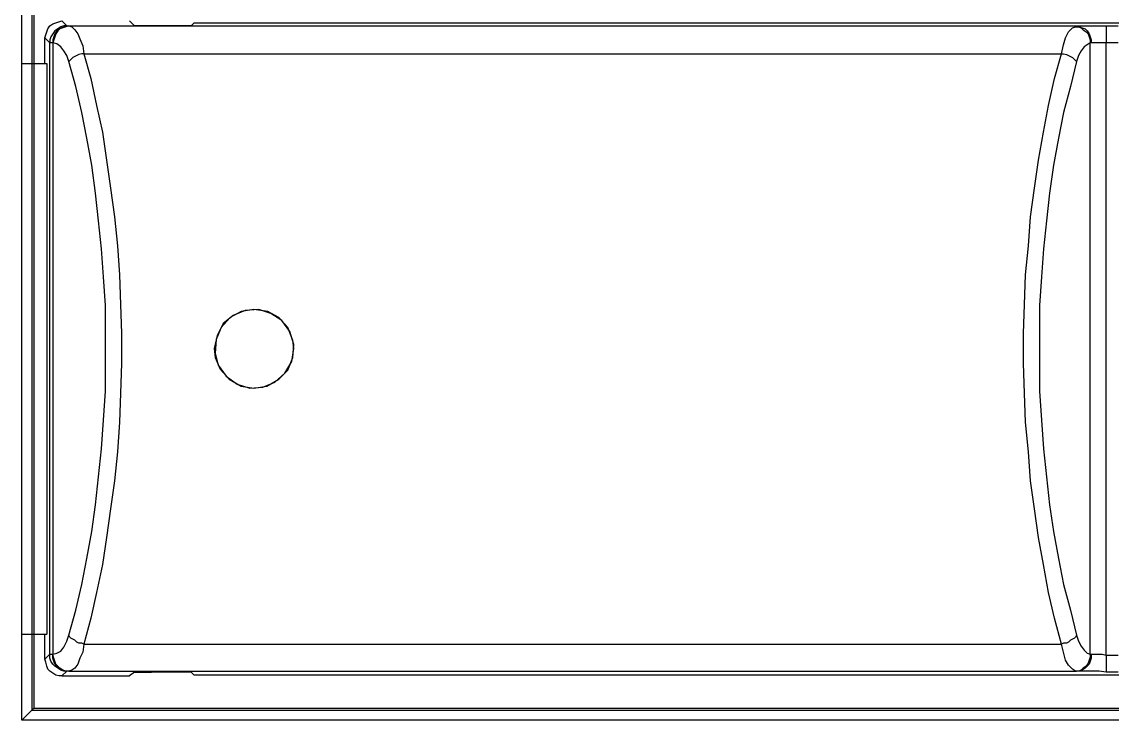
# Model space of a CAD drawing. Header units: centimetres. Extents: x -8.4 to 8.2, y -7.7 to 8.
# Drawn here: x -6.029 to -4.096, y -1.69 to -0.452 of the extents above; entities that cross this region are included whole.
import ezdxf

# ---------------------------------------------------------------- set-up
doc = ezdxf.new("R2010")
doc.units = ezdxf.units.CM
doc.header["$MEASUREMENT"] = 0
doc.layers.add('Layer 1', color=7, linetype='Continuous')

msp = doc.modelspace()

# ---------------------------------------------------------------- linework, layer by layer
at = {"layer": 'Layer 1', "lineweight": 25}
for points in [[(-6.02898, -1.68981), (-6.02898, -1.68981), (-6.02898, 5.45394), (-6.02898, 5.45394)], [(-6.01134, 5.4363), (-6.01134, 5.4363), (-6.01134, -1.67217), (-6.01134, -1.67217)], [(-6.00781, 5.43277), (-6.00781, 5.43277), (-6.00781, -1.66864), (-6.00781, -1.66864)], [(-5.95807, -0.44995), (-5.95807, -0.44995), (-5.94924, -0.45877), (-5.94924, -0.45877)], [(-5.94747, -0.45877), (-5.94747, -0.45877), (-5.94571, -0.45877), (-5.94571, -0.45877)], [(-5.94571, -0.45877), (-5.94571, -0.45877), (-4.1593, -0.45877), (-4.1593, -0.45877)], [(-5.83803, -0.44995), (-5.83803, -0.44995), (-5.8292, -0.45877), (-5.8292, -0.45877)], [(-5.72859, -0.45877), (-5.72859, -0.45877), (-5.7992, -0.45877), (-5.7992, -0.45877)], [(-5.72329, -0.45348), (-5.72329, -0.45348), (-5.72859, -0.45877), (-5.72859, -0.45877)], [(-5.72329, -0.45348), (-5.72329, -0.45348), (-2.46998, -0.45348), (-2.46998, -0.45348)], [(-4.16106, -0.46054), (-4.16106, -0.46054), (-4.1593, -0.45877), (-4.1593, -0.45877)], [(-4.10634, -0.45877), (-4.10634, -0.45877), (-4.08516, -0.45877), (-4.08516, -0.45877)], [(-5.97925, -0.48878), (-5.97925, -0.48878), (-5.98807, -0.47996), (-5.98807, -0.47996)], [(-5.98807, -0.52585), (-5.98807, -0.52585), (-5.98807, -0.47996), (-5.98807, -0.47996)], [(-5.97925, -1.57262), (-5.97925, -1.57262), (-5.97925, -0.48878), (-5.97925, -0.48878)], [(-5.97395, -0.48878), (-5.97395, -0.48878), (-5.97395, -0.48878), (-5.97395, -0.48878)], [(-5.97395, -0.48878), (-5.97395, -0.48878), (-5.97395, -1.57262), (-5.97395, -1.57262)], [(-4.13458, -1.57262), (-4.13458, -1.57262), (-4.13458, -0.48878), (-4.13458, -0.48878)], [(-4.13282, -0.48878), (-4.13282, -0.48878), (-4.13458, -0.48878), (-4.13458, -0.48878)], [(-4.10634, -1.57439), (-4.10634, -1.57439), (-4.10634, -0.48878), (-4.10634, -0.48878)], [(-4.08516, -0.48878), (-4.08516, -0.48878), (-4.10634, -0.48878), (-4.10634, -0.48878)], [(-5.91923, -0.5082), (-5.91923, -0.5082), (-4.18578, -0.5082), (-4.18578, -0.5082)], [(-6.02897, -0.52585), (-6.02897, -0.52585), (-5.98454, -0.52585), (-5.98454, -0.52585)], [(-5.98454, -0.52585), (-5.98454, -0.52585), (-5.98454, -1.53732), (-5.98454, -1.53732)], [(-6.02897, -1.53732), (-6.02897, -1.53732), (-5.98454, -1.53732), (-5.98454, -1.53732)], [(-5.98807, -1.58145), (-5.98807, -1.58145), (-5.98807, -1.53732), (-5.98807, -1.53732)], [(-5.91923, -1.55497), (-5.91923, -1.55497), (-4.18578, -1.55497), (-4.18578, -1.55497)], [(-5.98807, -1.58145), (-5.98807, -1.58145), (-5.97925, -1.57262), (-5.97925, -1.57262)], [(-5.97395, -1.57262), (-5.97395, -1.57262), (-5.97395, -1.57262), (-5.97395, -1.57262)], [(-4.13458, -1.57262), (-4.13458, -1.57262), (-4.13282, -1.57262), (-4.13282, -1.57262)], [(-4.10634, -1.57439), (-4.10634, -1.57439), (-4.08516, -1.57439), (-4.08516, -1.57439)], [(-5.94924, -1.60263), (-5.94924, -1.60263), (-5.95807, -1.61146), (-5.95807, -1.61146)], [(-5.94571, -1.60263), (-5.94571, -1.60263), (-5.94747, -1.60263), (-5.94747, -1.60263)], [(-5.94571, -1.60263), (-5.94571, -1.60263), (-4.1593, -1.60263), (-4.1593, -1.60263)], [(-5.8292, -1.6044), (-5.8292, -1.6044), (-5.83803, -1.61146), (-5.83803, -1.61146)], [(-5.72859, -1.6044), (-5.72859, -1.6044), (-5.7992, -1.6044), (-5.7992, -1.6044)], [(-5.72329, -1.6097), (-5.72329, -1.6097), (-5.72859, -1.6044), (-5.72859, -1.6044)], [(-4.1593, -1.60263), (-4.1593, -1.60263), (-4.16106, -1.60263), (-4.16106, -1.60263)], [(-4.08516, -1.6044), (-4.08516, -1.6044), (-4.10634, -1.6044), (-4.10634, -1.6044)], [(-5.95807, -1.61146), (-5.95807, -1.61146), (-5.83803, -1.61146), (-5.83803, -1.61146)], [(-2.46998, -1.6097), (-2.46998, -1.6097), (-5.72329, -1.6097), (-5.72329, -1.6097)], [(-6.00781, -1.66864), (-6.00781, -1.66864), (-6.01134, -1.67217), (-6.01134, -1.67217)], [(-6.01134, -1.67217), (-6.01134, -1.67217), (-2.1837, -1.67217), (-2.1837, -1.67217)], [(-6.00781, -1.66864), (-6.00781, -1.66864), (-2.18723, -1.66864), (-2.18723, -1.66864)], [(-2.16253, -1.68981), (-2.16253, -1.68981), (-6.02898, -1.68981), (-6.02898, -1.68981)]]:
    msp.add_open_spline(points, degree=3, dxfattribs=at)
for points, knots in [([(-5.98807, -0.47996), (-5.98807, -0.47996), (-5.98631, -0.47466), (-5.98631, -0.47466), (-5.98631, -0.47466), (-5.98631, -0.47466), (-5.98454, -0.46936), (-5.98454, -0.46936), (-5.98454, -0.46936), (-5.98454, -0.46936), (-5.98278, -0.46407), (-5.98278, -0.46407), (-5.98278, -0.46407), (-5.98278, -0.46407), (-5.97925, -0.45877), (-5.97925, -0.45877), (-5.97925, -0.45877), (-5.97925, -0.45877), (-5.97395, -0.45524), (-5.97395, -0.45524), (-5.97395, -0.45524), (-5.97395, -0.45524), (-5.96865, -0.45348), (-5.96865, -0.45348), (-5.96865, -0.45348), (-5.96865, -0.45348), (-5.96336, -0.45171), (-5.96336, -0.45171), (-5.96336, -0.45171), (-5.96336, -0.45171), (-5.95807, -0.44995), (-5.95807, -0.44995)], [0, 0, 0, 0, 0.1111111, 0.1111111, 0.1111111, 0.1111111, 0.2222222, 0.2222222, 0.2222222, 0.2222222, 0.3333333, 0.3333333, 0.3333333, 0.3333333, 0.4444444, 0.4444444, 0.4444444, 0.4444444, 0.5555556, 0.5555556, 0.5555556, 0.5555556, 0.6666667, 0.6666667, 0.6666667, 0.6666667, 0.7777778, 0.7777778, 0.7777778, 0.7777778, 1, 1, 1, 1]), ([(-5.94924, -0.45877), (-5.94924, -0.45877), (-5.95453, -0.45877), (-5.95453, -0.45877), (-5.95453, -0.45877), (-5.95453, -0.45877), (-5.95983, -0.46054), (-5.95983, -0.46054), (-5.95983, -0.46054), (-5.95983, -0.46054), (-5.96513, -0.46407), (-5.96513, -0.46407), (-5.96513, -0.46407), (-5.96513, -0.46407), (-5.97042, -0.4676), (-5.97042, -0.4676), (-5.97042, -0.4676), (-5.97042, -0.4676), (-5.97395, -0.47289), (-5.97395, -0.47289), (-5.97395, -0.47289), (-5.97395, -0.47289), (-5.97748, -0.47819), (-5.97748, -0.47819), (-5.97748, -0.47819), (-5.97748, -0.47819), (-5.97925, -0.48348), (-5.97925, -0.48348), (-5.97925, -0.48348), (-5.97925, -0.48348), (-5.97925, -0.48878), (-5.97925, -0.48878)], [0, 0, 0, 0, 0.1111111, 0.1111111, 0.1111111, 0.1111111, 0.2222222, 0.2222222, 0.2222222, 0.2222222, 0.3333333, 0.3333333, 0.3333333, 0.3333333, 0.4444444, 0.4444444, 0.4444444, 0.4444444, 0.5555556, 0.5555556, 0.5555556, 0.5555556, 0.6666667, 0.6666667, 0.6666667, 0.6666667, 0.7777778, 0.7777778, 0.7777778, 0.7777778, 1, 1, 1, 1]), ([(-5.94571, -0.45877), (-5.94571, -0.45877), (-5.95101, -0.46054), (-5.95101, -0.46054), (-5.95101, -0.46054), (-5.95101, -0.46054), (-5.9563, -0.4623), (-5.9563, -0.4623), (-5.9563, -0.4623), (-5.9563, -0.4623), (-5.96159, -0.46407), (-5.96159, -0.46407), (-5.96159, -0.46407), (-5.96159, -0.46407), (-5.96513, -0.4676), (-5.96513, -0.4676), (-5.96513, -0.4676), (-5.96513, -0.4676), (-5.96865, -0.47289), (-5.96865, -0.47289), (-5.96865, -0.47289), (-5.96865, -0.47289), (-5.97042, -0.47819), (-5.97042, -0.47819), (-5.97042, -0.47819), (-5.97042, -0.47819), (-5.97219, -0.48348), (-5.97219, -0.48348), (-5.97219, -0.48348), (-5.97219, -0.48348), (-5.97395, -0.48878), (-5.97395, -0.48878)], [0, 0, 0, 0, 0.1111111, 0.1111111, 0.1111111, 0.1111111, 0.2222222, 0.2222222, 0.2222222, 0.2222222, 0.3333333, 0.3333333, 0.3333333, 0.3333333, 0.4444444, 0.4444444, 0.4444444, 0.4444444, 0.5555556, 0.5555556, 0.5555556, 0.5555556, 0.6666667, 0.6666667, 0.6666667, 0.6666667, 0.7777778, 0.7777778, 0.7777778, 0.7777778, 1, 1, 1, 1]), ([(-5.94747, -0.45877), (-5.94747, -0.45877), (-5.95277, -0.46054), (-5.95277, -0.46054), (-5.95277, -0.46054), (-5.95277, -0.46054), (-5.95807, -0.4623), (-5.95807, -0.4623), (-5.95807, -0.4623), (-5.95807, -0.4623), (-5.96159, -0.46407), (-5.96159, -0.46407), (-5.96159, -0.46407), (-5.96159, -0.46407), (-5.96689, -0.4676), (-5.96689, -0.4676), (-5.96689, -0.4676), (-5.96689, -0.4676), (-5.97042, -0.47289), (-5.97042, -0.47289), (-5.97042, -0.47289), (-5.97042, -0.47289), (-5.97219, -0.47819), (-5.97219, -0.47819), (-5.97219, -0.47819), (-5.97219, -0.47819), (-5.97395, -0.48348), (-5.97395, -0.48348), (-5.97395, -0.48348), (-5.97395, -0.48348), (-5.97395, -0.48878), (-5.97395, -0.48878)], [0, 0, 0, 0, 0.1111111, 0.1111111, 0.1111111, 0.1111111, 0.2222222, 0.2222222, 0.2222222, 0.2222222, 0.3333333, 0.3333333, 0.3333333, 0.3333333, 0.4444444, 0.4444444, 0.4444444, 0.4444444, 0.5555556, 0.5555556, 0.5555556, 0.5555556, 0.6666667, 0.6666667, 0.6666667, 0.6666667, 0.7777778, 0.7777778, 0.7777778, 0.7777778, 1, 1, 1, 1]), ([(-5.94924, -0.45877), (-5.94924, -0.45877), (-5.94924, -0.45877), (-5.94924, -0.45877), (-5.94924, -0.45877), (-5.94924, -0.45877), (-5.94747, -0.45877), (-5.94747, -0.45877)], [0, 0, 0, 0, 0.3333333, 0.3333333, 0.3333333, 0.3333333, 1, 1, 1, 1]), ([(-5.94571, -0.45877), (-5.94571, -0.45877), (-5.94041, -0.46054), (-5.94041, -0.46054), (-5.94041, -0.46054), (-5.94041, -0.46054), (-5.93512, -0.46583), (-5.93512, -0.46583), (-5.93512, -0.46583), (-5.93512, -0.46583), (-5.92982, -0.47289), (-5.92982, -0.47289), (-5.92982, -0.47289), (-5.92982, -0.47289), (-5.92629, -0.48172), (-5.92629, -0.48172), (-5.92629, -0.48172), (-5.92629, -0.48172), (-5.92099, -0.49408), (-5.92099, -0.49408), (-5.92099, -0.49408), (-5.92099, -0.49408), (-5.91923, -0.5082), (-5.91923, -0.5082)], [0, 0, 0, 0, 0.1428571, 0.1428571, 0.1428571, 0.1428571, 0.2857143, 0.2857143, 0.2857143, 0.2857143, 0.4285714, 0.4285714, 0.4285714, 0.4285714, 0.5714286, 0.5714286, 0.5714286, 0.5714286, 0.7142857, 0.7142857, 0.7142857, 0.7142857, 1, 1, 1, 1]), ([(-5.7992, -0.45877), (-5.7992, -0.45877), (-5.80626, -0.45877), (-5.80626, -0.45877), (-5.80626, -0.45877), (-5.80626, -0.45877), (-5.81155, -0.45877), (-5.81155, -0.45877), (-5.81155, -0.45877), (-5.81155, -0.45877), (-5.81685, -0.45877), (-5.81685, -0.45877), (-5.81685, -0.45877), (-5.81685, -0.45877), (-5.82038, -0.45877), (-5.82038, -0.45877), (-5.82038, -0.45877), (-5.82038, -0.45877), (-5.82391, -0.45877), (-5.82391, -0.45877), (-5.82391, -0.45877), (-5.82391, -0.45877), (-5.82744, -0.45877), (-5.82744, -0.45877), (-5.82744, -0.45877), (-5.82744, -0.45877), (-5.8292, -0.45877), (-5.8292, -0.45877)], [0, 0, 0, 0, 0.125, 0.125, 0.125, 0.125, 0.25, 0.25, 0.25, 0.25, 0.375, 0.375, 0.375, 0.375, 0.5, 0.5, 0.5, 0.5, 0.625, 0.625, 0.625, 0.625, 0.75, 0.75, 0.75, 0.75, 1, 1, 1, 1]), ([(-4.18578, -0.5082), (-4.18578, -0.5082), (-4.18225, -0.49231), (-4.18225, -0.49231), (-4.18225, -0.49231), (-4.18225, -0.49231), (-4.17872, -0.47996), (-4.17872, -0.47996), (-4.17872, -0.47996), (-4.17872, -0.47996), (-4.17342, -0.46936), (-4.17342, -0.46936), (-4.17342, -0.46936), (-4.17342, -0.46936), (-4.16636, -0.4623), (-4.16636, -0.4623), (-4.16636, -0.4623), (-4.16636, -0.4623), (-4.16106, -0.46054), (-4.16106, -0.46054)], [0, 0, 0, 0, 0.1666667, 0.1666667, 0.1666667, 0.1666667, 0.3333333, 0.3333333, 0.3333333, 0.3333333, 0.5, 0.5, 0.5, 0.5, 0.6666667, 0.6666667, 0.6666667, 0.6666667, 1, 1, 1, 1]), ([(-4.16106, -0.46054), (-4.16106, -0.46054), (-4.15577, -0.46054), (-4.15577, -0.46054), (-4.15577, -0.46054), (-4.15577, -0.46054), (-4.15047, -0.4623), (-4.15047, -0.4623), (-4.15047, -0.4623), (-4.15047, -0.4623), (-4.14694, -0.46583), (-4.14694, -0.46583), (-4.14694, -0.46583), (-4.14694, -0.46583), (-4.14164, -0.46936), (-4.14164, -0.46936), (-4.14164, -0.46936), (-4.14164, -0.46936), (-4.13812, -0.47289), (-4.13812, -0.47289), (-4.13812, -0.47289), (-4.13812, -0.47289), (-4.13635, -0.47819), (-4.13635, -0.47819), (-4.13635, -0.47819), (-4.13635, -0.47819), (-4.13458, -0.48348), (-4.13458, -0.48348), (-4.13458, -0.48348), (-4.13458, -0.48348), (-4.13458, -0.48878), (-4.13458, -0.48878)], [0, 0, 0, 0, 0.1111111, 0.1111111, 0.1111111, 0.1111111, 0.2222222, 0.2222222, 0.2222222, 0.2222222, 0.3333333, 0.3333333, 0.3333333, 0.3333333, 0.4444444, 0.4444444, 0.4444444, 0.4444444, 0.5555556, 0.5555556, 0.5555556, 0.5555556, 0.6666667, 0.6666667, 0.6666667, 0.6666667, 0.7777778, 0.7777778, 0.7777778, 0.7777778, 1, 1, 1, 1]), ([(-4.1593, -0.45877), (-4.1593, -0.45877), (-4.154, -0.46054), (-4.154, -0.46054), (-4.154, -0.46054), (-4.154, -0.46054), (-4.14871, -0.4623), (-4.14871, -0.4623), (-4.14871, -0.4623), (-4.14871, -0.4623), (-4.14341, -0.46407), (-4.14341, -0.46407), (-4.14341, -0.46407), (-4.14341, -0.46407), (-4.13988, -0.4676), (-4.13988, -0.4676), (-4.13988, -0.4676), (-4.13988, -0.4676), (-4.13635, -0.47289), (-4.13635, -0.47289), (-4.13635, -0.47289), (-4.13635, -0.47289), (-4.13458, -0.47819), (-4.13458, -0.47819), (-4.13458, -0.47819), (-4.13458, -0.47819), (-4.13282, -0.48348), (-4.13282, -0.48348), (-4.13282, -0.48348), (-4.13282, -0.48348), (-4.13282, -0.48878), (-4.13282, -0.48878)], [0, 0, 0, 0, 0.1111111, 0.1111111, 0.1111111, 0.1111111, 0.2222222, 0.2222222, 0.2222222, 0.2222222, 0.3333333, 0.3333333, 0.3333333, 0.3333333, 0.4444444, 0.4444444, 0.4444444, 0.4444444, 0.5555556, 0.5555556, 0.5555556, 0.5555556, 0.6666667, 0.6666667, 0.6666667, 0.6666667, 0.7777778, 0.7777778, 0.7777778, 0.7777778, 1, 1, 1, 1]), ([(-4.1593, -0.45877), (-4.1593, -0.45877), (-4.15047, -0.45877), (-4.15047, -0.45877), (-4.15047, -0.45877), (-4.15047, -0.45877), (-4.14164, -0.45877), (-4.14164, -0.45877), (-4.14164, -0.45877), (-4.14164, -0.45877), (-4.13106, -0.45877), (-4.13106, -0.45877), (-4.13106, -0.45877), (-4.13106, -0.45877), (-4.1187, -0.45877), (-4.1187, -0.45877), (-4.1187, -0.45877), (-4.1187, -0.45877), (-4.10634, -0.45877), (-4.10634, -0.45877)], [0, 0, 0, 0, 0.1666667, 0.1666667, 0.1666667, 0.1666667, 0.3333333, 0.3333333, 0.3333333, 0.3333333, 0.5, 0.5, 0.5, 0.5, 0.6666667, 0.6666667, 0.6666667, 0.6666667, 1, 1, 1, 1]), ([(-4.10634, -0.45877), (-4.10634, -0.45877), (-4.10634, -0.45877), (-4.10634, -0.45877), (-4.10634, -0.45877), (-4.10634, -0.45877), (-4.10634, -0.46054), (-4.10634, -0.46054), (-4.10634, -0.46054), (-4.10634, -0.46054), (-4.10634, -0.46407), (-4.10634, -0.46407), (-4.10634, -0.46407), (-4.10634, -0.46407), (-4.10634, -0.4676), (-4.10634, -0.4676), (-4.10634, -0.4676), (-4.10634, -0.4676), (-4.10634, -0.47289), (-4.10634, -0.47289), (-4.10634, -0.47289), (-4.10634, -0.47289), (-4.10634, -0.47819), (-4.10634, -0.47819), (-4.10634, -0.47819), (-4.10634, -0.47819), (-4.10634, -0.48348), (-4.10634, -0.48348), (-4.10634, -0.48348), (-4.10634, -0.48348), (-4.10634, -0.48878), (-4.10634, -0.48878)], [0, 0, 0, 0, 0.1111111, 0.1111111, 0.1111111, 0.1111111, 0.2222222, 0.2222222, 0.2222222, 0.2222222, 0.3333333, 0.3333333, 0.3333333, 0.3333333, 0.4444444, 0.4444444, 0.4444444, 0.4444444, 0.5555556, 0.5555556, 0.5555556, 0.5555556, 0.6666667, 0.6666667, 0.6666667, 0.6666667, 0.7777778, 0.7777778, 0.7777778, 0.7777778, 1, 1, 1, 1]), ([(-5.97395, -0.48878), (-5.97395, -0.48878), (-5.97748, -0.48878), (-5.97748, -0.48878), (-5.97748, -0.48878), (-5.97748, -0.48878), (-5.97925, -0.48878), (-5.97925, -0.48878)], [0, 0, 0, 0, 0.3333333, 0.3333333, 0.3333333, 0.3333333, 1, 1, 1, 1]), ([(-5.94571, -0.52232), (-5.94571, -0.52232), (-5.94924, -0.51173), (-5.94924, -0.51173), (-5.94924, -0.51173), (-5.94924, -0.51173), (-5.95453, -0.5029), (-5.95453, -0.5029), (-5.95453, -0.5029), (-5.95453, -0.5029), (-5.95983, -0.49584), (-5.95983, -0.49584), (-5.95983, -0.49584), (-5.95983, -0.49584), (-5.96689, -0.49054), (-5.96689, -0.49054), (-5.96689, -0.49054), (-5.96689, -0.49054), (-5.97395, -0.48878), (-5.97395, -0.48878)], [0, 0, 0, 0, 0.1666667, 0.1666667, 0.1666667, 0.1666667, 0.3333333, 0.3333333, 0.3333333, 0.3333333, 0.5, 0.5, 0.5, 0.5, 0.6666667, 0.6666667, 0.6666667, 0.6666667, 1, 1, 1, 1]), ([(-4.13458, -0.48878), (-4.13458, -0.48878), (-4.13988, -0.49231), (-4.13988, -0.49231), (-4.13988, -0.49231), (-4.13988, -0.49231), (-4.14518, -0.49584), (-4.14518, -0.49584), (-4.14518, -0.49584), (-4.14518, -0.49584), (-4.15047, -0.5029), (-4.15047, -0.5029), (-4.15047, -0.5029), (-4.15047, -0.5029), (-4.15577, -0.51173), (-4.15577, -0.51173), (-4.15577, -0.51173), (-4.15577, -0.51173), (-4.1593, -0.52232), (-4.1593, -0.52232)], [0, 0, 0, 0, 0.1666667, 0.1666667, 0.1666667, 0.1666667, 0.3333333, 0.3333333, 0.3333333, 0.3333333, 0.5, 0.5, 0.5, 0.5, 0.6666667, 0.6666667, 0.6666667, 0.6666667, 1, 1, 1, 1]), ([(-4.10634, -0.48878), (-4.10634, -0.48878), (-4.1134, -0.48878), (-4.1134, -0.48878), (-4.1134, -0.48878), (-4.1134, -0.48878), (-4.1187, -0.48878), (-4.1187, -0.48878), (-4.1187, -0.48878), (-4.1187, -0.48878), (-4.124, -0.48878), (-4.124, -0.48878), (-4.124, -0.48878), (-4.124, -0.48878), (-4.12929, -0.48878), (-4.12929, -0.48878), (-4.12929, -0.48878), (-4.12929, -0.48878), (-4.13282, -0.48878), (-4.13282, -0.48878)], [0, 0, 0, 0, 0.1666667, 0.1666667, 0.1666667, 0.1666667, 0.3333333, 0.3333333, 0.3333333, 0.3333333, 0.5, 0.5, 0.5, 0.5, 0.6666667, 0.6666667, 0.6666667, 0.6666667, 1, 1, 1, 1]), ([(-5.91923, -0.5082), (-5.91923, -0.5082), (-5.92276, -0.5082), (-5.92276, -0.5082), (-5.92276, -0.5082), (-5.92276, -0.5082), (-5.92806, -0.50996), (-5.92806, -0.50996), (-5.92806, -0.50996), (-5.92806, -0.50996), (-5.93159, -0.51173), (-5.93159, -0.51173), (-5.93159, -0.51173), (-5.93159, -0.51173), (-5.93512, -0.5135), (-5.93512, -0.5135), (-5.93512, -0.5135), (-5.93512, -0.5135), (-5.93865, -0.51526), (-5.93865, -0.51526), (-5.93865, -0.51526), (-5.93865, -0.51526), (-5.94218, -0.51879), (-5.94218, -0.51879), (-5.94218, -0.51879), (-5.94218, -0.51879), (-5.94394, -0.52056), (-5.94394, -0.52056), (-5.94394, -0.52056), (-5.94394, -0.52056), (-5.94571, -0.52232), (-5.94571, -0.52232)], [0, 0, 0, 0, 0.1111111, 0.1111111, 0.1111111, 0.1111111, 0.2222222, 0.2222222, 0.2222222, 0.2222222, 0.3333333, 0.3333333, 0.3333333, 0.3333333, 0.4444444, 0.4444444, 0.4444444, 0.4444444, 0.5555556, 0.5555556, 0.5555556, 0.5555556, 0.6666667, 0.6666667, 0.6666667, 0.6666667, 0.7777778, 0.7777778, 0.7777778, 0.7777778, 1, 1, 1, 1]), ([(-5.91923, -0.5082), (-5.91923, -0.5082), (-5.90687, -0.55233), (-5.90687, -0.55233), (-5.90687, -0.55233), (-5.90687, -0.55233), (-5.89628, -0.59999), (-5.89628, -0.59999), (-5.89628, -0.59999), (-5.89628, -0.59999), (-5.88569, -0.64765), (-5.88569, -0.64765), (-5.88569, -0.64765), (-5.88569, -0.64765), (-5.87863, -0.69707), (-5.87863, -0.69707), (-5.87863, -0.69707), (-5.87863, -0.69707), (-5.87157, -0.7465), (-5.87157, -0.7465), (-5.87157, -0.7465), (-5.87157, -0.7465), (-5.86451, -0.79769), (-5.86451, -0.79769), (-5.86451, -0.79769), (-5.86451, -0.79769), (-5.85921, -0.84888), (-5.85921, -0.84888), (-5.85921, -0.84888), (-5.85921, -0.84888), (-5.85568, -0.90008), (-5.85568, -0.90008), (-5.85568, -0.90008), (-5.85568, -0.90008), (-5.85392, -0.95303), (-5.85392, -0.95303), (-5.85392, -0.95303), (-5.85392, -0.95303), (-5.85215, -1.00423), (-5.85215, -1.00423), (-5.85215, -1.00423), (-5.85215, -1.00423), (-5.85215, -1.05718), (-5.85215, -1.05718), (-5.85215, -1.05718), (-5.85215, -1.05718), (-5.85392, -1.11013), (-5.85392, -1.11013), (-5.85392, -1.11013), (-5.85392, -1.11013), (-5.85568, -1.16133), (-5.85568, -1.16133), (-5.85568, -1.16133), (-5.85568, -1.16133), (-5.85921, -1.21428), (-5.85921, -1.21428), (-5.85921, -1.21428), (-5.85921, -1.21428), (-5.86451, -1.26548), (-5.86451, -1.26548), (-5.86451, -1.26548), (-5.86451, -1.26548), (-5.87157, -1.3149), (-5.87157, -1.3149), (-5.87157, -1.3149), (-5.87157, -1.3149), (-5.87863, -1.36609), (-5.87863, -1.36609), (-5.87863, -1.36609), (-5.87863, -1.36609), (-5.88569, -1.41375), (-5.88569, -1.41375), (-5.88569, -1.41375), (-5.88569, -1.41375), (-5.89628, -1.46318), (-5.89628, -1.46318), (-5.89628, -1.46318), (-5.89628, -1.46318), (-5.90687, -1.50908), (-5.90687, -1.50908), (-5.90687, -1.50908), (-5.90687, -1.50908), (-5.91923, -1.55497), (-5.91923, -1.55497)], [0, 0, 0, 0, 0.0454545, 0.0454545, 0.0454545, 0.0454545, 0.0909091, 0.0909091, 0.0909091, 0.0909091, 0.1363636, 0.1363636, 0.1363636, 0.1363636, 0.1818182, 0.1818182, 0.1818182, 0.1818182, 0.2272727, 0.2272727, 0.2272727, 0.2272727, 0.2727273, 0.2727273, 0.2727273, 0.2727273, 0.3181818, 0.3181818, 0.3181818, 0.3181818, 0.3636364, 0.3636364, 0.3636364, 0.3636364, 0.4090909, 0.4090909, 0.4090909, 0.4090909, 0.4545455, 0.4545455, 0.4545455, 0.4545455, 0.5, 0.5, 0.5, 0.5, 0.5454545, 0.5454545, 0.5454545, 0.5454545, 0.5909091, 0.5909091, 0.5909091, 0.5909091, 0.6363636, 0.6363636, 0.6363636, 0.6363636, 0.6818182, 0.6818182, 0.6818182, 0.6818182, 0.7272727, 0.7272727, 0.7272727, 0.7272727, 0.7727273, 0.7727273, 0.7727273, 0.7727273, 0.8181818, 0.8181818, 0.8181818, 0.8181818, 0.8636364, 0.8636364, 0.8636364, 0.8636364, 0.9090909, 0.9090909, 0.9090909, 0.9090909, 1, 1, 1, 1]), ([(-4.18578, -1.55497), (-4.18578, -1.55497), (-4.19813, -1.50908), (-4.19813, -1.50908), (-4.19813, -1.50908), (-4.19813, -1.50908), (-4.20873, -1.46318), (-4.20873, -1.46318), (-4.20873, -1.46318), (-4.20873, -1.46318), (-4.21755, -1.41375), (-4.21755, -1.41375), (-4.21755, -1.41375), (-4.21755, -1.41375), (-4.22638, -1.36609), (-4.22638, -1.36609), (-4.22638, -1.36609), (-4.22638, -1.36609), (-4.23344, -1.3149), (-4.23344, -1.3149), (-4.23344, -1.3149), (-4.23344, -1.3149), (-4.2405, -1.26548), (-4.2405, -1.26548), (-4.2405, -1.26548), (-4.2405, -1.26548), (-4.24403, -1.21428), (-4.24403, -1.21428), (-4.24403, -1.21428), (-4.24403, -1.21428), (-4.24933, -1.16133), (-4.24933, -1.16133), (-4.24933, -1.16133), (-4.24933, -1.16133), (-4.25109, -1.11013), (-4.25109, -1.11013), (-4.25109, -1.11013), (-4.25109, -1.11013), (-4.25285, -1.05718), (-4.25285, -1.05718), (-4.25285, -1.05718), (-4.25285, -1.05718), (-4.25285, -1.00423), (-4.25285, -1.00423), (-4.25285, -1.00423), (-4.25285, -1.00423), (-4.25109, -0.95303), (-4.25109, -0.95303), (-4.25109, -0.95303), (-4.25109, -0.95303), (-4.24933, -0.90008), (-4.24933, -0.90008), (-4.24933, -0.90008), (-4.24933, -0.90008), (-4.24403, -0.84888), (-4.24403, -0.84888), (-4.24403, -0.84888), (-4.24403, -0.84888), (-4.2405, -0.79769), (-4.2405, -0.79769), (-4.2405, -0.79769), (-4.2405, -0.79769), (-4.23344, -0.7465), (-4.23344, -0.7465), (-4.23344, -0.7465), (-4.23344, -0.7465), (-4.22638, -0.69707), (-4.22638, -0.69707), (-4.22638, -0.69707), (-4.22638, -0.69707), (-4.21755, -0.64765), (-4.21755, -0.64765), (-4.21755, -0.64765), (-4.21755, -0.64765), (-4.20873, -0.59999), (-4.20873, -0.59999), (-4.20873, -0.59999), (-4.20873, -0.59999), (-4.19813, -0.55233), (-4.19813, -0.55233), (-4.19813, -0.55233), (-4.19813, -0.55233), (-4.18578, -0.5082), (-4.18578, -0.5082)], [0, 0, 0, 0, 0.0454545, 0.0454545, 0.0454545, 0.0454545, 0.0909091, 0.0909091, 0.0909091, 0.0909091, 0.1363636, 0.1363636, 0.1363636, 0.1363636, 0.1818182, 0.1818182, 0.1818182, 0.1818182, 0.2272727, 0.2272727, 0.2272727, 0.2272727, 0.2727273, 0.2727273, 0.2727273, 0.2727273, 0.3181818, 0.3181818, 0.3181818, 0.3181818, 0.3636364, 0.3636364, 0.3636364, 0.3636364, 0.4090909, 0.4090909, 0.4090909, 0.4090909, 0.4545455, 0.4545455, 0.4545455, 0.4545455, 0.5, 0.5, 0.5, 0.5, 0.5454545, 0.5454545, 0.5454545, 0.5454545, 0.5909091, 0.5909091, 0.5909091, 0.5909091, 0.6363636, 0.6363636, 0.6363636, 0.6363636, 0.6818182, 0.6818182, 0.6818182, 0.6818182, 0.7272727, 0.7272727, 0.7272727, 0.7272727, 0.7727273, 0.7727273, 0.7727273, 0.7727273, 0.8181818, 0.8181818, 0.8181818, 0.8181818, 0.8636364, 0.8636364, 0.8636364, 0.8636364, 0.9090909, 0.9090909, 0.9090909, 0.9090909, 1, 1, 1, 1]), ([(-4.18578, -0.5082), (-4.18578, -0.5082), (-4.18225, -0.5082), (-4.18225, -0.5082), (-4.18225, -0.5082), (-4.18225, -0.5082), (-4.17695, -0.50996), (-4.17695, -0.50996), (-4.17695, -0.50996), (-4.17695, -0.50996), (-4.17342, -0.51173), (-4.17342, -0.51173), (-4.17342, -0.51173), (-4.17342, -0.51173), (-4.16989, -0.5135), (-4.16989, -0.5135), (-4.16989, -0.5135), (-4.16989, -0.5135), (-4.16636, -0.51526), (-4.16636, -0.51526), (-4.16636, -0.51526), (-4.16636, -0.51526), (-4.16283, -0.51879), (-4.16283, -0.51879), (-4.16283, -0.51879), (-4.16283, -0.51879), (-4.16106, -0.52056), (-4.16106, -0.52056), (-4.16106, -0.52056), (-4.16106, -0.52056), (-4.1593, -0.52232), (-4.1593, -0.52232)], [0, 0, 0, 0, 0.1111111, 0.1111111, 0.1111111, 0.1111111, 0.2222222, 0.2222222, 0.2222222, 0.2222222, 0.3333333, 0.3333333, 0.3333333, 0.3333333, 0.4444444, 0.4444444, 0.4444444, 0.4444444, 0.5555556, 0.5555556, 0.5555556, 0.5555556, 0.6666667, 0.6666667, 0.6666667, 0.6666667, 0.7777778, 0.7777778, 0.7777778, 0.7777778, 1, 1, 1, 1]), ([(-5.94571, -1.53908), (-5.94571, -1.53908), (-5.93335, -1.49495), (-5.93335, -1.49495), (-5.93335, -1.49495), (-5.93335, -1.49495), (-5.92276, -1.44906), (-5.92276, -1.44906), (-5.92276, -1.44906), (-5.92276, -1.44906), (-5.91393, -1.40317), (-5.91393, -1.40317), (-5.91393, -1.40317), (-5.91393, -1.40317), (-5.90511, -1.3555), (-5.90511, -1.3555), (-5.90511, -1.3555), (-5.90511, -1.3555), (-5.89805, -1.30784), (-5.89805, -1.30784), (-5.89805, -1.30784), (-5.89805, -1.30784), (-5.89275, -1.25842), (-5.89275, -1.25842), (-5.89275, -1.25842), (-5.89275, -1.25842), (-5.88746, -1.20899), (-5.88746, -1.20899), (-5.88746, -1.20899), (-5.88746, -1.20899), (-5.88392, -1.1578), (-5.88392, -1.1578), (-5.88392, -1.1578), (-5.88392, -1.1578), (-5.8804, -1.10661), (-5.8804, -1.10661), (-5.8804, -1.10661), (-5.8804, -1.10661), (-5.8804, -1.05718), (-5.8804, -1.05718), (-5.8804, -1.05718), (-5.8804, -1.05718), (-5.8804, -1.00599), (-5.8804, -1.00599), (-5.8804, -1.00599), (-5.8804, -1.00599), (-5.8804, -0.9548), (-5.8804, -0.9548), (-5.8804, -0.9548), (-5.8804, -0.9548), (-5.88392, -0.9036), (-5.88392, -0.9036), (-5.88392, -0.9036), (-5.88392, -0.9036), (-5.88746, -0.85418), (-5.88746, -0.85418), (-5.88746, -0.85418), (-5.88746, -0.85418), (-5.89275, -0.80475), (-5.89275, -0.80475), (-5.89275, -0.80475), (-5.89275, -0.80475), (-5.89805, -0.75533), (-5.89805, -0.75533), (-5.89805, -0.75533), (-5.89805, -0.75533), (-5.90511, -0.7059), (-5.90511, -0.7059), (-5.90511, -0.7059), (-5.90511, -0.7059), (-5.91393, -0.65824), (-5.91393, -0.65824), (-5.91393, -0.65824), (-5.91393, -0.65824), (-5.92276, -0.61234), (-5.92276, -0.61234), (-5.92276, -0.61234), (-5.92276, -0.61234), (-5.93335, -0.56645), (-5.93335, -0.56645), (-5.93335, -0.56645), (-5.93335, -0.56645), (-5.94571, -0.52232), (-5.94571, -0.52232)], [0, 0, 0, 0, 0.0454545, 0.0454545, 0.0454545, 0.0454545, 0.0909091, 0.0909091, 0.0909091, 0.0909091, 0.1363636, 0.1363636, 0.1363636, 0.1363636, 0.1818182, 0.1818182, 0.1818182, 0.1818182, 0.2272727, 0.2272727, 0.2272727, 0.2272727, 0.2727273, 0.2727273, 0.2727273, 0.2727273, 0.3181818, 0.3181818, 0.3181818, 0.3181818, 0.3636364, 0.3636364, 0.3636364, 0.3636364, 0.4090909, 0.4090909, 0.4090909, 0.4090909, 0.4545455, 0.4545455, 0.4545455, 0.4545455, 0.5, 0.5, 0.5, 0.5, 0.5454545, 0.5454545, 0.5454545, 0.5454545, 0.5909091, 0.5909091, 0.5909091, 0.5909091, 0.6363636, 0.6363636, 0.6363636, 0.6363636, 0.6818182, 0.6818182, 0.6818182, 0.6818182, 0.7272727, 0.7272727, 0.7272727, 0.7272727, 0.7727273, 0.7727273, 0.7727273, 0.7727273, 0.8181818, 0.8181818, 0.8181818, 0.8181818, 0.8636364, 0.8636364, 0.8636364, 0.8636364, 0.9090909, 0.9090909, 0.9090909, 0.9090909, 1, 1, 1, 1]), ([(-4.1593, -0.52232), (-4.1593, -0.52232), (-4.16989, -0.56645), (-4.16989, -0.56645), (-4.16989, -0.56645), (-4.16989, -0.56645), (-4.18225, -0.61234), (-4.18225, -0.61234), (-4.18225, -0.61234), (-4.18225, -0.61234), (-4.19107, -0.65824), (-4.19107, -0.65824), (-4.19107, -0.65824), (-4.19107, -0.65824), (-4.1999, -0.7059), (-4.1999, -0.7059), (-4.1999, -0.7059), (-4.1999, -0.7059), (-4.20696, -0.75533), (-4.20696, -0.75533), (-4.20696, -0.75533), (-4.20696, -0.75533), (-4.21226, -0.80475), (-4.21226, -0.80475), (-4.21226, -0.80475), (-4.21226, -0.80475), (-4.21755, -0.85418), (-4.21755, -0.85418), (-4.21755, -0.85418), (-4.21755, -0.85418), (-4.22108, -0.9036), (-4.22108, -0.9036), (-4.22108, -0.9036), (-4.22108, -0.9036), (-4.22461, -0.9548), (-4.22461, -0.9548), (-4.22461, -0.9548), (-4.22461, -0.9548), (-4.22461, -1.00599), (-4.22461, -1.00599), (-4.22461, -1.00599), (-4.22461, -1.00599), (-4.22461, -1.05718), (-4.22461, -1.05718), (-4.22461, -1.05718), (-4.22461, -1.05718), (-4.22461, -1.10661), (-4.22461, -1.10661), (-4.22461, -1.10661), (-4.22461, -1.10661), (-4.22108, -1.1578), (-4.22108, -1.1578), (-4.22108, -1.1578), (-4.22108, -1.1578), (-4.21755, -1.20899), (-4.21755, -1.20899), (-4.21755, -1.20899), (-4.21755, -1.20899), (-4.21226, -1.25842), (-4.21226, -1.25842), (-4.21226, -1.25842), (-4.21226, -1.25842), (-4.20696, -1.30784), (-4.20696, -1.30784), (-4.20696, -1.30784), (-4.20696, -1.30784), (-4.1999, -1.3555), (-4.1999, -1.3555), (-4.1999, -1.3555), (-4.1999, -1.3555), (-4.19107, -1.40317), (-4.19107, -1.40317), (-4.19107, -1.40317), (-4.19107, -1.40317), (-4.18225, -1.44906), (-4.18225, -1.44906), (-4.18225, -1.44906), (-4.18225, -1.44906), (-4.16989, -1.49495), (-4.16989, -1.49495), (-4.16989, -1.49495), (-4.16989, -1.49495), (-4.1593, -1.53908), (-4.1593, -1.53908)], [0, 0, 0, 0, 0.0454545, 0.0454545, 0.0454545, 0.0454545, 0.0909091, 0.0909091, 0.0909091, 0.0909091, 0.1363636, 0.1363636, 0.1363636, 0.1363636, 0.1818182, 0.1818182, 0.1818182, 0.1818182, 0.2272727, 0.2272727, 0.2272727, 0.2272727, 0.2727273, 0.2727273, 0.2727273, 0.2727273, 0.3181818, 0.3181818, 0.3181818, 0.3181818, 0.3636364, 0.3636364, 0.3636364, 0.3636364, 0.4090909, 0.4090909, 0.4090909, 0.4090909, 0.4545455, 0.4545455, 0.4545455, 0.4545455, 0.5, 0.5, 0.5, 0.5, 0.5454545, 0.5454545, 0.5454545, 0.5454545, 0.5909091, 0.5909091, 0.5909091, 0.5909091, 0.6363636, 0.6363636, 0.6363636, 0.6363636, 0.6818182, 0.6818182, 0.6818182, 0.6818182, 0.7272727, 0.7272727, 0.7272727, 0.7272727, 0.7727273, 0.7727273, 0.7727273, 0.7727273, 0.8181818, 0.8181818, 0.8181818, 0.8181818, 0.8636364, 0.8636364, 0.8636364, 0.8636364, 0.9090909, 0.9090909, 0.9090909, 0.9090909, 1, 1, 1, 1]), ([(-5.68799, -1.0307), (-5.68799, -1.0307), (-5.68269, -1.00775), (-5.68269, -1.00775), (-5.68269, -1.00775), (-5.68269, -1.00775), (-5.6721, -0.98657), (-5.6721, -0.98657), (-5.6721, -0.98657), (-5.6721, -0.98657), (-5.65445, -0.97245), (-5.65445, -0.97245), (-5.65445, -0.97245), (-5.65445, -0.97245), (-5.63326, -0.96362), (-5.63326, -0.96362), (-5.63326, -0.96362), (-5.63326, -0.96362), (-5.60855, -0.96186), (-5.60855, -0.96186), (-5.60855, -0.96186), (-5.60855, -0.96186), (-5.58736, -0.96892), (-5.58736, -0.96892), (-5.58736, -0.96892), (-5.58736, -0.96892), (-5.56795, -0.98128), (-5.56795, -0.98128), (-5.56795, -0.98128), (-5.56795, -0.98128), (-5.55383, -1.00069), (-5.55383, -1.00069), (-5.55383, -1.00069), (-5.55383, -1.00069), (-5.54677, -1.02364), (-5.54677, -1.02364), (-5.54677, -1.02364), (-5.54677, -1.02364), (-5.54853, -1.04659), (-5.54853, -1.04659), (-5.54853, -1.04659), (-5.54853, -1.04659), (-5.55736, -1.06954), (-5.55736, -1.06954), (-5.55736, -1.06954), (-5.55736, -1.06954), (-5.57324, -1.08543), (-5.57324, -1.08543), (-5.57324, -1.08543), (-5.57324, -1.08543), (-5.59443, -1.09778), (-5.59443, -1.09778), (-5.59443, -1.09778), (-5.59443, -1.09778), (-5.61738, -1.10131), (-5.61738, -1.10131), (-5.61738, -1.10131), (-5.61738, -1.10131), (-5.64032, -1.09778), (-5.64032, -1.09778), (-5.64032, -1.09778), (-5.64032, -1.09778), (-5.66151, -1.08543), (-5.66151, -1.08543), (-5.66151, -1.08543), (-5.66151, -1.08543), (-5.67739, -1.06777), (-5.67739, -1.06777), (-5.67739, -1.06777), (-5.67739, -1.06777), (-5.68622, -1.04659), (-5.68622, -1.04659), (-5.68622, -1.04659), (-5.68622, -1.04659), (-5.68799, -1.0307), (-5.68799, -1.0307)], [0, 0, 0, 0, 0.05, 0.05, 0.05, 0.05, 0.1, 0.1, 0.1, 0.1, 0.15, 0.15, 0.15, 0.15, 0.2, 0.2, 0.2, 0.2, 0.25, 0.25, 0.25, 0.25, 0.3, 0.3, 0.3, 0.3, 0.35, 0.35, 0.35, 0.35, 0.4, 0.4, 0.4, 0.4, 0.45, 0.45, 0.45, 0.45, 0.5, 0.5, 0.5, 0.5, 0.55, 0.55, 0.55, 0.55, 0.6, 0.6, 0.6, 0.6, 0.65, 0.65, 0.65, 0.65, 0.7, 0.7, 0.7, 0.7, 0.75, 0.75, 0.75, 0.75, 0.8, 0.8, 0.8, 0.8, 0.85, 0.85, 0.85, 0.85, 0.9, 0.9, 0.9, 0.9, 1, 1, 1, 1]), ([(-5.54677, -1.0307), (-5.54677, -1.0307), (-5.5503, -1.05365), (-5.5503, -1.05365), (-5.5503, -1.05365), (-5.5503, -1.05365), (-5.56266, -1.07483), (-5.56266, -1.07483), (-5.56266, -1.07483), (-5.56266, -1.07483), (-5.5803, -1.09072), (-5.5803, -1.09072), (-5.5803, -1.09072), (-5.5803, -1.09072), (-5.60149, -1.09955), (-5.60149, -1.09955), (-5.60149, -1.09955), (-5.60149, -1.09955), (-5.62444, -1.10131), (-5.62444, -1.10131), (-5.62444, -1.10131), (-5.62444, -1.10131), (-5.64739, -1.09425), (-5.64739, -1.09425), (-5.64739, -1.09425), (-5.64739, -1.09425), (-5.6668, -1.08013), (-5.6668, -1.08013), (-5.6668, -1.08013), (-5.6668, -1.08013), (-5.68093, -1.06071), (-5.68093, -1.06071), (-5.68093, -1.06071), (-5.68093, -1.06071), (-5.68622, -1.03953), (-5.68622, -1.03953), (-5.68622, -1.03953), (-5.68622, -1.03953), (-5.68445, -1.01481), (-5.68445, -1.01481), (-5.68445, -1.01481), (-5.68445, -1.01481), (-5.67563, -0.99363), (-5.67563, -0.99363), (-5.67563, -0.99363), (-5.67563, -0.99363), (-5.65974, -0.97598), (-5.65974, -0.97598), (-5.65974, -0.97598), (-5.65974, -0.97598), (-5.64032, -0.96539), (-5.64032, -0.96539), (-5.64032, -0.96539), (-5.64032, -0.96539), (-5.61738, -0.96186), (-5.61738, -0.96186), (-5.61738, -0.96186), (-5.61738, -0.96186), (-5.59266, -0.96539), (-5.59266, -0.96539), (-5.59266, -0.96539), (-5.59266, -0.96539), (-5.57324, -0.97598), (-5.57324, -0.97598), (-5.57324, -0.97598), (-5.57324, -0.97598), (-5.55736, -0.99363), (-5.55736, -0.99363), (-5.55736, -0.99363), (-5.55736, -0.99363), (-5.54853, -1.01658), (-5.54853, -1.01658), (-5.54853, -1.01658), (-5.54853, -1.01658), (-5.54677, -1.0307), (-5.54677, -1.0307)], [0, 0, 0, 0, 0.05, 0.05, 0.05, 0.05, 0.1, 0.1, 0.1, 0.1, 0.15, 0.15, 0.15, 0.15, 0.2, 0.2, 0.2, 0.2, 0.25, 0.25, 0.25, 0.25, 0.3, 0.3, 0.3, 0.3, 0.35, 0.35, 0.35, 0.35, 0.4, 0.4, 0.4, 0.4, 0.45, 0.45, 0.45, 0.45, 0.5, 0.5, 0.5, 0.5, 0.55, 0.55, 0.55, 0.55, 0.6, 0.6, 0.6, 0.6, 0.65, 0.65, 0.65, 0.65, 0.7, 0.7, 0.7, 0.7, 0.75, 0.75, 0.75, 0.75, 0.8, 0.8, 0.8, 0.8, 0.85, 0.85, 0.85, 0.85, 0.9, 0.9, 0.9, 0.9, 1, 1, 1, 1]), ([(-5.97395, -1.57262), (-5.97395, -1.57262), (-5.96689, -1.57086), (-5.96689, -1.57086), (-5.96689, -1.57086), (-5.96689, -1.57086), (-5.95983, -1.56733), (-5.95983, -1.56733), (-5.95983, -1.56733), (-5.95983, -1.56733), (-5.95453, -1.56027), (-5.95453, -1.56027), (-5.95453, -1.56027), (-5.95453, -1.56027), (-5.94924, -1.54968), (-5.94924, -1.54968), (-5.94924, -1.54968), (-5.94924, -1.54968), (-5.94571, -1.53908), (-5.94571, -1.53908)], [0, 0, 0, 0, 0.1666667, 0.1666667, 0.1666667, 0.1666667, 0.3333333, 0.3333333, 0.3333333, 0.3333333, 0.5, 0.5, 0.5, 0.5, 0.6666667, 0.6666667, 0.6666667, 0.6666667, 1, 1, 1, 1]), ([(-5.91923, -1.55497), (-5.91923, -1.55497), (-5.92276, -1.55321), (-5.92276, -1.55321), (-5.92276, -1.55321), (-5.92276, -1.55321), (-5.92806, -1.55321), (-5.92806, -1.55321), (-5.92806, -1.55321), (-5.92806, -1.55321), (-5.93159, -1.55144), (-5.93159, -1.55144), (-5.93159, -1.55144), (-5.93159, -1.55144), (-5.93512, -1.54791), (-5.93512, -1.54791), (-5.93512, -1.54791), (-5.93512, -1.54791), (-5.93865, -1.54615), (-5.93865, -1.54615), (-5.93865, -1.54615), (-5.93865, -1.54615), (-5.94218, -1.54438), (-5.94218, -1.54438), (-5.94218, -1.54438), (-5.94218, -1.54438), (-5.94394, -1.54262), (-5.94394, -1.54262), (-5.94394, -1.54262), (-5.94394, -1.54262), (-5.94571, -1.53908), (-5.94571, -1.53908)], [0, 0, 0, 0, 0.1111111, 0.1111111, 0.1111111, 0.1111111, 0.2222222, 0.2222222, 0.2222222, 0.2222222, 0.3333333, 0.3333333, 0.3333333, 0.3333333, 0.4444444, 0.4444444, 0.4444444, 0.4444444, 0.5555556, 0.5555556, 0.5555556, 0.5555556, 0.6666667, 0.6666667, 0.6666667, 0.6666667, 0.7777778, 0.7777778, 0.7777778, 0.7777778, 1, 1, 1, 1]), ([(-4.1593, -1.53908), (-4.1593, -1.53908), (-4.16106, -1.54262), (-4.16106, -1.54262), (-4.16106, -1.54262), (-4.16106, -1.54262), (-4.16283, -1.54438), (-4.16283, -1.54438), (-4.16283, -1.54438), (-4.16283, -1.54438), (-4.16636, -1.54615), (-4.16636, -1.54615), (-4.16636, -1.54615), (-4.16636, -1.54615), (-4.16989, -1.54791), (-4.16989, -1.54791), (-4.16989, -1.54791), (-4.16989, -1.54791), (-4.17342, -1.55144), (-4.17342, -1.55144), (-4.17342, -1.55144), (-4.17342, -1.55144), (-4.17695, -1.55321), (-4.17695, -1.55321), (-4.17695, -1.55321), (-4.17695, -1.55321), (-4.18225, -1.55321), (-4.18225, -1.55321), (-4.18225, -1.55321), (-4.18225, -1.55321), (-4.18578, -1.55497), (-4.18578, -1.55497)], [0, 0, 0, 0, 0.1111111, 0.1111111, 0.1111111, 0.1111111, 0.2222222, 0.2222222, 0.2222222, 0.2222222, 0.3333333, 0.3333333, 0.3333333, 0.3333333, 0.4444444, 0.4444444, 0.4444444, 0.4444444, 0.5555556, 0.5555556, 0.5555556, 0.5555556, 0.6666667, 0.6666667, 0.6666667, 0.6666667, 0.7777778, 0.7777778, 0.7777778, 0.7777778, 1, 1, 1, 1]), ([(-4.1593, -1.53908), (-4.1593, -1.53908), (-4.15577, -1.54968), (-4.15577, -1.54968), (-4.15577, -1.54968), (-4.15577, -1.54968), (-4.15047, -1.5585), (-4.15047, -1.5585), (-4.15047, -1.5585), (-4.15047, -1.5585), (-4.14518, -1.56556), (-4.14518, -1.56556), (-4.14518, -1.56556), (-4.14518, -1.56556), (-4.13988, -1.57086), (-4.13988, -1.57086), (-4.13988, -1.57086), (-4.13988, -1.57086), (-4.13458, -1.57262), (-4.13458, -1.57262)], [0, 0, 0, 0, 0.1666667, 0.1666667, 0.1666667, 0.1666667, 0.3333333, 0.3333333, 0.3333333, 0.3333333, 0.5, 0.5, 0.5, 0.5, 0.6666667, 0.6666667, 0.6666667, 0.6666667, 1, 1, 1, 1]), ([(-5.91923, -1.55497), (-5.91923, -1.55497), (-5.92099, -1.5691), (-5.92099, -1.5691), (-5.92099, -1.5691), (-5.92099, -1.5691), (-5.92629, -1.57968), (-5.92629, -1.57968), (-5.92629, -1.57968), (-5.92629, -1.57968), (-5.92982, -1.59028), (-5.92982, -1.59028), (-5.92982, -1.59028), (-5.92982, -1.59028), (-5.93512, -1.59734), (-5.93512, -1.59734), (-5.93512, -1.59734), (-5.93512, -1.59734), (-5.94041, -1.60087), (-5.94041, -1.60087), (-5.94041, -1.60087), (-5.94041, -1.60087), (-5.94571, -1.60263), (-5.94571, -1.60263)], [0, 0, 0, 0, 0.1428571, 0.1428571, 0.1428571, 0.1428571, 0.2857143, 0.2857143, 0.2857143, 0.2857143, 0.4285714, 0.4285714, 0.4285714, 0.4285714, 0.5714286, 0.5714286, 0.5714286, 0.5714286, 0.7142857, 0.7142857, 0.7142857, 0.7142857, 1, 1, 1, 1]), ([(-4.16106, -1.60263), (-4.16106, -1.60263), (-4.16636, -1.5991), (-4.16636, -1.5991), (-4.16636, -1.5991), (-4.16636, -1.5991), (-4.17342, -1.59204), (-4.17342, -1.59204), (-4.17342, -1.59204), (-4.17342, -1.59204), (-4.17872, -1.58322), (-4.17872, -1.58322), (-4.17872, -1.58322), (-4.17872, -1.58322), (-4.18225, -1.5691), (-4.18225, -1.5691), (-4.18225, -1.5691), (-4.18225, -1.5691), (-4.18578, -1.55497), (-4.18578, -1.55497)], [0, 0, 0, 0, 0.1666667, 0.1666667, 0.1666667, 0.1666667, 0.3333333, 0.3333333, 0.3333333, 0.3333333, 0.5, 0.5, 0.5, 0.5, 0.6666667, 0.6666667, 0.6666667, 0.6666667, 1, 1, 1, 1]), ([(-5.95807, -1.61146), (-5.95807, -1.61146), (-5.96336, -1.61146), (-5.96336, -1.61146), (-5.96336, -1.61146), (-5.96336, -1.61146), (-5.96865, -1.6097), (-5.96865, -1.6097), (-5.96865, -1.6097), (-5.96865, -1.6097), (-5.97395, -1.60616), (-5.97395, -1.60616), (-5.97395, -1.60616), (-5.97395, -1.60616), (-5.97925, -1.60263), (-5.97925, -1.60263), (-5.97925, -1.60263), (-5.97925, -1.60263), (-5.98278, -1.5991), (-5.98278, -1.5991), (-5.98278, -1.5991), (-5.98278, -1.5991), (-5.98454, -1.59381), (-5.98454, -1.59381), (-5.98454, -1.59381), (-5.98454, -1.59381), (-5.98631, -1.58674), (-5.98631, -1.58674), (-5.98631, -1.58674), (-5.98631, -1.58674), (-5.98807, -1.58145), (-5.98807, -1.58145)], [0, 0, 0, 0, 0.1111111, 0.1111111, 0.1111111, 0.1111111, 0.2222222, 0.2222222, 0.2222222, 0.2222222, 0.3333333, 0.3333333, 0.3333333, 0.3333333, 0.4444444, 0.4444444, 0.4444444, 0.4444444, 0.5555556, 0.5555556, 0.5555556, 0.5555556, 0.6666667, 0.6666667, 0.6666667, 0.6666667, 0.7777778, 0.7777778, 0.7777778, 0.7777778, 1, 1, 1, 1]), ([(-5.94924, -1.60263), (-5.94924, -1.60263), (-5.95453, -1.60263), (-5.95453, -1.60263), (-5.95453, -1.60263), (-5.95453, -1.60263), (-5.95983, -1.60087), (-5.95983, -1.60087), (-5.95983, -1.60087), (-5.95983, -1.60087), (-5.96513, -1.59734), (-5.96513, -1.59734), (-5.96513, -1.59734), (-5.96513, -1.59734), (-5.97042, -1.59381), (-5.97042, -1.59381), (-5.97042, -1.59381), (-5.97042, -1.59381), (-5.97395, -1.59028), (-5.97395, -1.59028), (-5.97395, -1.59028), (-5.97395, -1.59028), (-5.97748, -1.58498), (-5.97748, -1.58498), (-5.97748, -1.58498), (-5.97748, -1.58498), (-5.97925, -1.57968), (-5.97925, -1.57968), (-5.97925, -1.57968), (-5.97925, -1.57968), (-5.97925, -1.57262), (-5.97925, -1.57262)], [0, 0, 0, 0, 0.1111111, 0.1111111, 0.1111111, 0.1111111, 0.2222222, 0.2222222, 0.2222222, 0.2222222, 0.3333333, 0.3333333, 0.3333333, 0.3333333, 0.4444444, 0.4444444, 0.4444444, 0.4444444, 0.5555556, 0.5555556, 0.5555556, 0.5555556, 0.6666667, 0.6666667, 0.6666667, 0.6666667, 0.7777778, 0.7777778, 0.7777778, 0.7777778, 1, 1, 1, 1]), ([(-5.97925, -1.57262), (-5.97925, -1.57262), (-5.97925, -1.57262), (-5.97925, -1.57262), (-5.97925, -1.57262), (-5.97925, -1.57262), (-5.97748, -1.57262), (-5.97748, -1.57262), (-5.97748, -1.57262), (-5.97748, -1.57262), (-5.97395, -1.57262), (-5.97395, -1.57262)], [0, 0, 0, 0, 0.25, 0.25, 0.25, 0.25, 0.5, 0.5, 0.5, 0.5, 1, 1, 1, 1]), ([(-5.94571, -1.60263), (-5.94571, -1.60263), (-5.95101, -1.60263), (-5.95101, -1.60263), (-5.95101, -1.60263), (-5.95101, -1.60263), (-5.9563, -1.60087), (-5.9563, -1.60087), (-5.9563, -1.60087), (-5.9563, -1.60087), (-5.96159, -1.59734), (-5.96159, -1.59734), (-5.96159, -1.59734), (-5.96159, -1.59734), (-5.96513, -1.59381), (-5.96513, -1.59381), (-5.96513, -1.59381), (-5.96513, -1.59381), (-5.96865, -1.59028), (-5.96865, -1.59028), (-5.96865, -1.59028), (-5.96865, -1.59028), (-5.97042, -1.58498), (-5.97042, -1.58498), (-5.97042, -1.58498), (-5.97042, -1.58498), (-5.97219, -1.57968), (-5.97219, -1.57968), (-5.97219, -1.57968), (-5.97219, -1.57968), (-5.97395, -1.57262), (-5.97395, -1.57262)], [0, 0, 0, 0, 0.1111111, 0.1111111, 0.1111111, 0.1111111, 0.2222222, 0.2222222, 0.2222222, 0.2222222, 0.3333333, 0.3333333, 0.3333333, 0.3333333, 0.4444444, 0.4444444, 0.4444444, 0.4444444, 0.5555556, 0.5555556, 0.5555556, 0.5555556, 0.6666667, 0.6666667, 0.6666667, 0.6666667, 0.7777778, 0.7777778, 0.7777778, 0.7777778, 1, 1, 1, 1]), ([(-5.94747, -1.60263), (-5.94747, -1.60263), (-5.95277, -1.60263), (-5.95277, -1.60263), (-5.95277, -1.60263), (-5.95277, -1.60263), (-5.95807, -1.60087), (-5.95807, -1.60087), (-5.95807, -1.60087), (-5.95807, -1.60087), (-5.96159, -1.59734), (-5.96159, -1.59734), (-5.96159, -1.59734), (-5.96159, -1.59734), (-5.96689, -1.59381), (-5.96689, -1.59381), (-5.96689, -1.59381), (-5.96689, -1.59381), (-5.97042, -1.59028), (-5.97042, -1.59028), (-5.97042, -1.59028), (-5.97042, -1.59028), (-5.97219, -1.58498), (-5.97219, -1.58498), (-5.97219, -1.58498), (-5.97219, -1.58498), (-5.97395, -1.57968), (-5.97395, -1.57968), (-5.97395, -1.57968), (-5.97395, -1.57968), (-5.97395, -1.57262), (-5.97395, -1.57262)], [0, 0, 0, 0, 0.1111111, 0.1111111, 0.1111111, 0.1111111, 0.2222222, 0.2222222, 0.2222222, 0.2222222, 0.3333333, 0.3333333, 0.3333333, 0.3333333, 0.4444444, 0.4444444, 0.4444444, 0.4444444, 0.5555556, 0.5555556, 0.5555556, 0.5555556, 0.6666667, 0.6666667, 0.6666667, 0.6666667, 0.7777778, 0.7777778, 0.7777778, 0.7777778, 1, 1, 1, 1]), ([(-4.13458, -1.57262), (-4.13458, -1.57262), (-4.13458, -1.57792), (-4.13458, -1.57792), (-4.13458, -1.57792), (-4.13458, -1.57792), (-4.13635, -1.58322), (-4.13635, -1.58322), (-4.13635, -1.58322), (-4.13635, -1.58322), (-4.13812, -1.58851), (-4.13812, -1.58851), (-4.13812, -1.58851), (-4.13812, -1.58851), (-4.14164, -1.59381), (-4.14164, -1.59381), (-4.14164, -1.59381), (-4.14164, -1.59381), (-4.14694, -1.59734), (-4.14694, -1.59734), (-4.14694, -1.59734), (-4.14694, -1.59734), (-4.15047, -1.60087), (-4.15047, -1.60087), (-4.15047, -1.60087), (-4.15047, -1.60087), (-4.15577, -1.60263), (-4.15577, -1.60263), (-4.15577, -1.60263), (-4.15577, -1.60263), (-4.16106, -1.60263), (-4.16106, -1.60263)], [0, 0, 0, 0, 0.1111111, 0.1111111, 0.1111111, 0.1111111, 0.2222222, 0.2222222, 0.2222222, 0.2222222, 0.3333333, 0.3333333, 0.3333333, 0.3333333, 0.4444444, 0.4444444, 0.4444444, 0.4444444, 0.5555556, 0.5555556, 0.5555556, 0.5555556, 0.6666667, 0.6666667, 0.6666667, 0.6666667, 0.7777778, 0.7777778, 0.7777778, 0.7777778, 1, 1, 1, 1]), ([(-4.13282, -1.57262), (-4.13282, -1.57262), (-4.13282, -1.57968), (-4.13282, -1.57968), (-4.13282, -1.57968), (-4.13282, -1.57968), (-4.13458, -1.58498), (-4.13458, -1.58498), (-4.13458, -1.58498), (-4.13458, -1.58498), (-4.13635, -1.59028), (-4.13635, -1.59028), (-4.13635, -1.59028), (-4.13635, -1.59028), (-4.13988, -1.59381), (-4.13988, -1.59381), (-4.13988, -1.59381), (-4.13988, -1.59381), (-4.14341, -1.59734), (-4.14341, -1.59734), (-4.14341, -1.59734), (-4.14341, -1.59734), (-4.14871, -1.60087), (-4.14871, -1.60087), (-4.14871, -1.60087), (-4.14871, -1.60087), (-4.154, -1.60263), (-4.154, -1.60263), (-4.154, -1.60263), (-4.154, -1.60263), (-4.1593, -1.60263), (-4.1593, -1.60263)], [0, 0, 0, 0, 0.1111111, 0.1111111, 0.1111111, 0.1111111, 0.2222222, 0.2222222, 0.2222222, 0.2222222, 0.3333333, 0.3333333, 0.3333333, 0.3333333, 0.4444444, 0.4444444, 0.4444444, 0.4444444, 0.5555556, 0.5555556, 0.5555556, 0.5555556, 0.6666667, 0.6666667, 0.6666667, 0.6666667, 0.7777778, 0.7777778, 0.7777778, 0.7777778, 1, 1, 1, 1]), ([(-4.13282, -1.57262), (-4.13282, -1.57262), (-4.12929, -1.57262), (-4.12929, -1.57262), (-4.12929, -1.57262), (-4.12929, -1.57262), (-4.124, -1.57262), (-4.124, -1.57262), (-4.124, -1.57262), (-4.124, -1.57262), (-4.1187, -1.57262), (-4.1187, -1.57262), (-4.1187, -1.57262), (-4.1187, -1.57262), (-4.1134, -1.57262), (-4.1134, -1.57262), (-4.1134, -1.57262), (-4.1134, -1.57262), (-4.10634, -1.57439), (-4.10634, -1.57439)], [0, 0, 0, 0, 0.1666667, 0.1666667, 0.1666667, 0.1666667, 0.3333333, 0.3333333, 0.3333333, 0.3333333, 0.5, 0.5, 0.5, 0.5, 0.6666667, 0.6666667, 0.6666667, 0.6666667, 1, 1, 1, 1]), ([(-4.10634, -1.57439), (-4.10634, -1.57439), (-4.10634, -1.57968), (-4.10634, -1.57968), (-4.10634, -1.57968), (-4.10634, -1.57968), (-4.10634, -1.58498), (-4.10634, -1.58498), (-4.10634, -1.58498), (-4.10634, -1.58498), (-4.10634, -1.59028), (-4.10634, -1.59028), (-4.10634, -1.59028), (-4.10634, -1.59028), (-4.10634, -1.59381), (-4.10634, -1.59381), (-4.10634, -1.59381), (-4.10634, -1.59381), (-4.10634, -1.5991), (-4.10634, -1.5991), (-4.10634, -1.5991), (-4.10634, -1.5991), (-4.10634, -1.60087), (-4.10634, -1.60087), (-4.10634, -1.60087), (-4.10634, -1.60087), (-4.10634, -1.60263), (-4.10634, -1.60263), (-4.10634, -1.60263), (-4.10634, -1.60263), (-4.10634, -1.6044), (-4.10634, -1.6044)], [0, 0, 0, 0, 0.1111111, 0.1111111, 0.1111111, 0.1111111, 0.2222222, 0.2222222, 0.2222222, 0.2222222, 0.3333333, 0.3333333, 0.3333333, 0.3333333, 0.4444444, 0.4444444, 0.4444444, 0.4444444, 0.5555556, 0.5555556, 0.5555556, 0.5555556, 0.6666667, 0.6666667, 0.6666667, 0.6666667, 0.7777778, 0.7777778, 0.7777778, 0.7777778, 1, 1, 1, 1]), ([(-5.94747, -1.60263), (-5.94747, -1.60263), (-5.94747, -1.60263), (-5.94747, -1.60263), (-5.94747, -1.60263), (-5.94747, -1.60263), (-5.94924, -1.60263), (-5.94924, -1.60263)], [0, 0, 0, 0, 0.3333333, 0.3333333, 0.3333333, 0.3333333, 1, 1, 1, 1]), ([(-5.8292, -1.6044), (-5.8292, -1.6044), (-5.8292, -1.6044), (-5.8292, -1.6044), (-5.8292, -1.6044), (-5.8292, -1.6044), (-5.82744, -1.6044), (-5.82744, -1.6044), (-5.82744, -1.6044), (-5.82744, -1.6044), (-5.82391, -1.6044), (-5.82391, -1.6044), (-5.82391, -1.6044), (-5.82391, -1.6044), (-5.82038, -1.6044), (-5.82038, -1.6044), (-5.82038, -1.6044), (-5.82038, -1.6044), (-5.81685, -1.6044), (-5.81685, -1.6044), (-5.81685, -1.6044), (-5.81685, -1.6044), (-5.81155, -1.6044), (-5.81155, -1.6044), (-5.81155, -1.6044), (-5.81155, -1.6044), (-5.80626, -1.6044), (-5.80626, -1.6044), (-5.80626, -1.6044), (-5.80626, -1.6044), (-5.7992, -1.6044), (-5.7992, -1.6044)], [0, 0, 0, 0, 0.1111111, 0.1111111, 0.1111111, 0.1111111, 0.2222222, 0.2222222, 0.2222222, 0.2222222, 0.3333333, 0.3333333, 0.3333333, 0.3333333, 0.4444444, 0.4444444, 0.4444444, 0.4444444, 0.5555556, 0.5555556, 0.5555556, 0.5555556, 0.6666667, 0.6666667, 0.6666667, 0.6666667, 0.7777778, 0.7777778, 0.7777778, 0.7777778, 1, 1, 1, 1]), ([(-4.10634, -1.6044), (-4.10634, -1.6044), (-4.1187, -1.60263), (-4.1187, -1.60263), (-4.1187, -1.60263), (-4.1187, -1.60263), (-4.13106, -1.60263), (-4.13106, -1.60263), (-4.13106, -1.60263), (-4.13106, -1.60263), (-4.14164, -1.60263), (-4.14164, -1.60263), (-4.14164, -1.60263), (-4.14164, -1.60263), (-4.15047, -1.60263), (-4.15047, -1.60263), (-4.15047, -1.60263), (-4.15047, -1.60263), (-4.1593, -1.60263), (-4.1593, -1.60263)], [0, 0, 0, 0, 0.1666667, 0.1666667, 0.1666667, 0.1666667, 0.3333333, 0.3333333, 0.3333333, 0.3333333, 0.5, 0.5, 0.5, 0.5, 0.6666667, 0.6666667, 0.6666667, 0.6666667, 1, 1, 1, 1]), ([(-6.02898, -1.68981), (-6.02898, -1.68981), (-6.02545, -1.68628), (-6.02545, -1.68628), (-6.02545, -1.68628), (-6.02545, -1.68628), (-6.02192, -1.68275), (-6.02192, -1.68275), (-6.02192, -1.68275), (-6.02192, -1.68275), (-6.01839, -1.67923), (-6.01839, -1.67923), (-6.01839, -1.67923), (-6.01839, -1.67923), (-6.01487, -1.6757), (-6.01487, -1.6757), (-6.01487, -1.6757), (-6.01487, -1.6757), (-6.01134, -1.67217), (-6.01134, -1.67217)], [0, 0, 0, 0, 0.1666667, 0.1666667, 0.1666667, 0.1666667, 0.3333333, 0.3333333, 0.3333333, 0.3333333, 0.5, 0.5, 0.5, 0.5, 0.6666667, 0.6666667, 0.6666667, 0.6666667, 1, 1, 1, 1])]:
    msp.add_open_spline(points, degree=3, knots=knots, dxfattribs=at)

doc.saveas('drawing.dxf')
